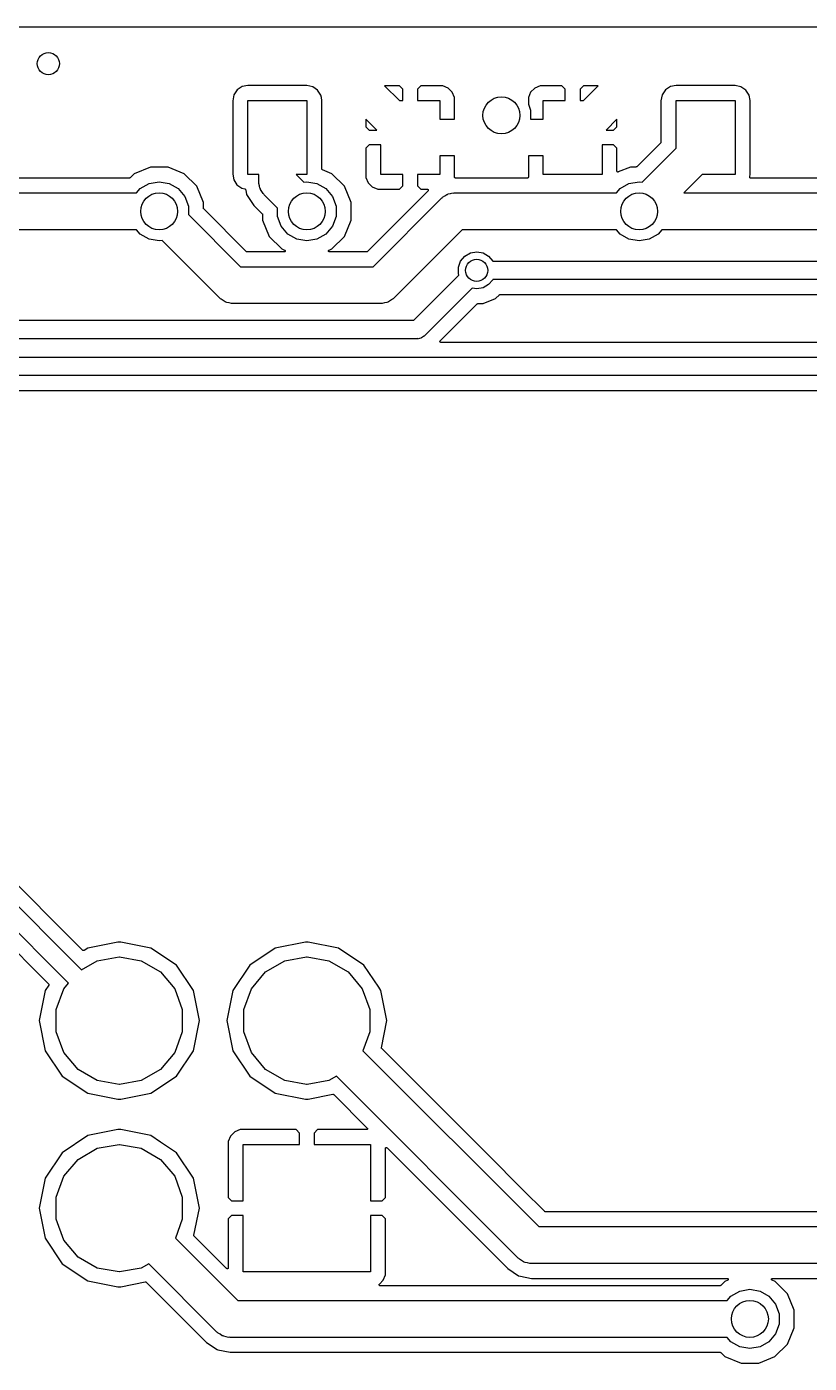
# Model space of a CAD drawing. Extents: x 0.3 to 75.7, y -92.7 to -0.5.
# Drawn here: x 44.71 to 55.3, y -73.6 to -55.5 of the extents above; entities that cross this region are included whole.
import ezdxf

# ---------------------------------------------------------------- set-up
doc = ezdxf.new("R2010")
doc.units = 0
doc.header["$MEASUREMENT"] = 0
doc.layers.add('BLACK', color=7, linetype='CONTINUOUS')

msp = doc.modelspace()

# ---------------------------------------------------------------- linework, layer by layer
at = {"layer": 'Black'}
for p, q in [((0.288, -55.5), (75.712, -55.5)), ((47.5122, -56.4207), (47.4958, -56.5013)), ((47.5578, -56.3538), (47.5122, -56.4207)), ((47.626, -56.31), (47.5578, -56.3538)), ((47.7012, -56.2958), (47.626, -56.31)), ((48.4987, -56.2958), (47.7012, -56.2958)), ((48.5793, -56.3122), (48.4987, -56.2958)), ((48.6462, -56.3578), (48.5793, -56.3122)), ((48.69, -56.426), (48.6462, -56.3578)), ((48.6964, -56.46), (48.69, -56.426)), ((48.7042, -56.5012), (48.6964, -56.46)), ((49.5536, -56.3), (49.7536, -56.5)), ((49.7544, -56.3), (49.5536, -56.3)), ((49.8, -56.3456), (49.7544, -56.3)), ((49.8, -56.5), (49.8, -56.3456)), ((50.0456, -56.3), (50, -56.3456)), ((50, -56.3456), (50, -56.5)), ((50.3398, -56.3), (50.0456, -56.3)), ((50.4133, -56.3304), (50.3398, -56.3)), ((50.4696, -56.3867), (50.4133, -56.3304)), ((50.5, -56.4602), (50.4696, -56.3867)), ((50.5, -56.75), (50.5, -56.4602)), ((51.5304, -56.3867), (51.5, -56.4602)), ((51.5, -56.4602), (51.5, -56.5467)), ((51.5867, -56.3304), (51.5304, -56.3867)), ((51.6602, -56.3), (51.5867, -56.3304)), ((51.9544, -56.3), (51.6602, -56.3)), ((52, -56.3456), (51.9544, -56.3)), ((52, -56.5), (52, -56.3456)), ((52.2456, -56.3), (52.2, -56.3456)), ((52.2, -56.3456), (52.2, -56.5)), ((52.4464, -56.3), (52.2456, -56.3)), ((52.2464, -56.5), (52.4464, -56.3)), ((53.3122, -56.4207), (53.2958, -56.5013)), ((53.3578, -56.3538), (53.3122, -56.4207)), ((53.426, -56.31), (53.3578, -56.3538)), ((53.5012, -56.2958), (53.426, -56.31)), ((54.2987, -56.2958), (53.5012, -56.2958)), ((54.3793, -56.3122), (54.2987, -56.2958)), ((54.4462, -56.3578), (54.3793, -56.3122)), ((54.49, -56.426), (54.4462, -56.3578)), ((54.5042, -56.5012), (54.49, -56.426)), ((47.4958, -56.5013), (47.4958, -57.4988)), ((47.7, -57.5), (47.7, -56.5)), ((47.7, -56.5), (48.5, -56.5)), ((48.5, -56.5), (48.5, -57.5)), ((48.7042, -57.1402), (48.7042, -56.5012)), ((49.7536, -56.5), (49.8, -56.5)), ((50, -56.5), (50.3, -56.5)), ((50.3, -56.5), (50.3, -56.75)), ((51.5, -56.5467), (51.5304, -56.6303)), ((51.5304, -56.6303), (51.5304, -56.75)), ((51.7, -56.75), (51.7, -56.5)), ((51.7, -56.5), (52, -56.5)), ((52.2, -56.5), (52.2464, -56.5)), ((53.2958, -56.5013), (53.2958, -57.0624)), ((53.5, -57.1464), (53.5, -56.5)), ((53.5, -56.5), (54.3, -56.5)), ((54.3, -56.5), (54.3, -57.5)), ((54.5042, -56.6576), (54.5042, -56.5012)), ((49.4464, -56.9), (49.3, -56.7536)), ((49.3, -56.7536), (49.3, -56.8544)), ((50.3, -56.75), (50.5, -56.75)), ((51.5304, -56.75), (51.7, -56.75)), ((52.7, -56.7536), (52.5536, -56.9)), ((52.7, -56.8544), (52.7, -56.7536)), ((54.5042, -57.4987), (54.5042, -56.6576)), ((49.3, -56.8544), (49.3456, -56.9)), ((49.3456, -56.9), (49.4464, -56.9)), ((52.5536, -56.9), (52.6544, -56.9)), ((52.6544, -56.9), (52.7, -56.8544)), ((48.7042, -57.4264), (48.7042, -57.1402)), ((49.3456, -57.1), (49.3, -57.1456)), ((49.3, -57.1456), (49.3, -57.5398)), ((49.5, -57.1), (49.3456, -57.1)), ((49.5, -57.5), (49.5, -57.1)), ((52.6544, -57.1), (52.5, -57.1)), ((52.5, -57.1), (52.5, -57.5)), ((52.7, -57.1456), (52.6544, -57.1)), ((52.7, -57.4553), (52.7, -57.1456)), ((53.292, -57.0716), (52.9674, -57.3962)), ((53.0408, -57.6057), (53.5, -57.1464)), ((53.2923, -57.0711), (53.292, -57.0716)), ((53.2928, -57.0707), (53.2923, -57.0711)), ((53.2936, -57.0693), (53.2928, -57.0707)), ((53.2946, -57.0679), (53.2936, -57.0693)), ((53.2948, -57.0673), (53.2946, -57.0679)), ((53.295, -57.0668), (53.2948, -57.0673)), ((53.2953, -57.0652), (53.295, -57.0668)), ((53.2958, -57.0635), (53.2953, -57.0652)), ((53.2958, -57.0624), (53.2957, -57.063)), ((53.2957, -57.063), (53.2958, -57.0635)), ((50.5, -57.25), (50.3, -57.25)), ((50.3, -57.25), (50.3, -57.5)), ((50.5, -57.537), (50.5, -57.25)), ((51.7, -57.25), (51.5, -57.25)), ((51.5, -57.25), (51.5, -57.537)), ((51.7, -57.5), (51.7, -57.25)), ((46.0961, -57.55), (41.5097, -57.55)), ((46.0967, -57.5499), (46.0961, -57.55)), ((46.0973, -57.55), (46.0967, -57.5499)), ((46.0989, -57.5495), (46.0973, -57.55)), ((46.1006, -57.5492), (46.0989, -57.5495)), ((46.1011, -57.5489), (46.1006, -57.5492)), ((46.1016, -57.5488), (46.1011, -57.5489)), ((46.103, -57.5478), (46.1016, -57.5488)), ((46.1045, -57.547), (46.103, -57.5478)), ((46.1049, -57.5465), (46.1045, -57.547)), ((46.1053, -57.5462), (46.1049, -57.5465)), ((46.1606, -57.491), (46.1053, -57.5462)), ((46.3812, -57.3999), (46.1606, -57.491)), ((46.6199, -57.4001), (46.3812, -57.3999)), ((46.8403, -57.4916), (46.6199, -57.4001)), ((47.009, -57.6606), (46.8403, -57.4916)), ((47.4958, -57.4988), (47.51, -57.574)), ((47.85, -57.5), (47.7, -57.5)), ((47.85, -57.6), (47.85, -57.5)), ((48.5, -57.5), (48.3536, -57.5)), ((48.3536, -57.5), (48.4592, -57.6057)), ((48.7043, -57.4273), (48.7042, -57.4264)), ((48.7043, -57.4281), (48.7043, -57.4273)), ((48.7047, -57.4295), (48.7043, -57.4281)), ((48.705, -57.4309), (48.7047, -57.4295)), ((48.7054, -57.4316), (48.705, -57.4309)), ((48.7056, -57.4324), (48.7054, -57.4316)), ((48.7065, -57.4336), (48.7056, -57.4324)), ((48.7072, -57.4348), (48.7065, -57.4336)), ((48.7079, -57.4353), (48.7072, -57.4348)), ((48.7084, -57.436), (48.7079, -57.4353)), ((48.7096, -57.4368), (48.7084, -57.436)), ((48.7107, -57.4377), (48.7096, -57.4368)), ((48.7115, -57.438), (48.7107, -57.4377)), ((48.7122, -57.4384), (48.7115, -57.438)), ((48.8403, -57.4916), (48.7122, -57.4384)), ((49.009, -57.6606), (48.8403, -57.4916)), ((49.3, -57.5398), (49.3304, -57.6133)), ((49.8, -57.5), (49.5, -57.5)), ((49.8, -57.6544), (49.8, -57.5)), ((50.3, -57.5), (50, -57.5)), ((50, -57.5), (50, -57.6544)), ((50.5002, -57.5381), (50.5, -57.537)), ((50.5002, -57.5393), (50.5002, -57.5381)), ((50.5006, -57.5403), (50.5002, -57.5393)), ((50.5008, -57.5414), (50.5006, -57.5403)), ((50.5014, -57.5424), (50.5008, -57.5414)), ((50.5017, -57.5435), (50.5014, -57.5424)), ((50.5025, -57.5444), (50.5017, -57.5435)), ((50.503, -57.5454), (50.5025, -57.5444)), ((50.5039, -57.5461), (50.503, -57.5454)), ((50.5046, -57.547), (50.5039, -57.5461)), ((50.5056, -57.5475), (50.5046, -57.547)), ((50.5065, -57.5483), (50.5056, -57.5475)), ((50.5076, -57.5486), (50.5065, -57.5483)), ((50.5086, -57.5492), (50.5076, -57.5486)), ((50.5097, -57.5494), (50.5086, -57.5492)), ((50.5107, -57.5498), (50.5097, -57.5494)), ((50.5119, -57.5498), (50.5107, -57.5498)), ((50.513, -57.55), (50.5119, -57.5498)), ((51.487, -57.55), (50.513, -57.55)), ((51.4881, -57.5498), (51.487, -57.55)), ((51.4893, -57.5498), (51.4881, -57.5498)), ((51.4903, -57.5494), (51.4893, -57.5498)), ((51.4914, -57.5492), (51.4903, -57.5494)), ((51.4924, -57.5486), (51.4914, -57.5492)), ((51.4935, -57.5483), (51.4924, -57.5486)), ((51.4944, -57.5475), (51.4935, -57.5483)), ((51.4954, -57.547), (51.4944, -57.5475)), ((51.4961, -57.5461), (51.4954, -57.547)), ((51.497, -57.5454), (51.4961, -57.5461)), ((51.4975, -57.5444), (51.497, -57.5454)), ((51.4983, -57.5435), (51.4975, -57.5444)), ((51.4986, -57.5424), (51.4983, -57.5435)), ((51.4992, -57.5414), (51.4986, -57.5424)), ((51.4994, -57.5403), (51.4992, -57.5414)), ((51.4998, -57.5393), (51.4994, -57.5403)), ((51.5, -57.537), (51.4998, -57.5381)), ((51.4998, -57.5381), (51.4998, -57.5393)), ((52.5, -57.5), (51.7, -57.5)), ((52.7002, -57.4567), (52.7, -57.4553)), ((52.7003, -57.4581), (52.7002, -57.4567)), ((52.7006, -57.4589), (52.7003, -57.4581)), ((52.7008, -57.4598), (52.7006, -57.4589)), ((52.7015, -57.461), (52.7008, -57.4598)), ((52.702, -57.4623), (52.7015, -57.461)), ((52.7026, -57.4629), (52.702, -57.4623)), ((52.703, -57.4637), (52.7026, -57.4629)), ((52.7041, -57.4646), (52.703, -57.4637)), ((52.7051, -57.4656), (52.7041, -57.4646)), ((52.7058, -57.466), (52.7051, -57.4656)), ((52.7065, -57.4666), (52.7058, -57.466)), ((52.7078, -57.4671), (52.7065, -57.4666)), ((52.7091, -57.4677), (52.7078, -57.4671)), ((52.7099, -57.4678), (52.7091, -57.4677)), ((52.7107, -57.4681), (52.7099, -57.4678)), ((52.7122, -57.4681), (52.7107, -57.4681)), ((52.7136, -57.4683), (52.7122, -57.4681)), ((52.7144, -57.4681), (52.7136, -57.4683)), ((52.7153, -57.4681), (52.7144, -57.4681)), ((52.7166, -57.4676), (52.7153, -57.4681)), ((52.718, -57.4673), (52.7166, -57.4676)), ((52.8812, -57.3999), (52.718, -57.4673)), ((52.9582, -57.4), (52.8812, -57.3999)), ((52.9588, -57.3999), (52.9582, -57.4)), ((52.9594, -57.3999), (52.9588, -57.3999)), ((52.961, -57.3995), (52.9594, -57.3999)), ((52.9627, -57.3992), (52.961, -57.3995)), ((52.9632, -57.3989), (52.9627, -57.3992)), ((52.9637, -57.3987), (52.9632, -57.3989)), ((52.9651, -57.3978), (52.9637, -57.3987)), ((52.9666, -57.3969), (52.9651, -57.3978)), ((52.967, -57.3965), (52.9666, -57.3969)), ((52.9674, -57.3962), (52.967, -57.3965)), ((53.8536, -57.5), (53.6036, -57.75)), ((54.3, -57.5), (53.8536, -57.5)), ((54.4968, -57.5389), (54.4969, -57.5369)), ((54.4969, -57.5391), (54.4968, -57.5389)), ((54.4969, -57.5344), (54.5042, -57.4987)), ((54.4969, -57.5346), (54.4969, -57.5344)), ((54.4969, -57.5347), (54.4969, -57.5346)), ((54.4969, -57.5369), (54.4969, -57.5347)), ((54.4969, -57.5393), (54.4969, -57.5391)), ((54.4976, -57.5412), (54.4969, -57.5393)), ((54.4983, -57.5432), (54.4976, -57.5412)), ((54.4984, -57.5433), (54.4983, -57.5432)), ((54.4984, -57.5435), (54.4984, -57.5433)), ((54.4998, -57.5451), (54.4984, -57.5435)), ((54.5011, -57.5467), (54.4998, -57.5451)), ((54.5012, -57.5468), (54.5011, -57.5467)), ((54.5013, -57.547), (54.5012, -57.5468)), ((54.5031, -57.548), (54.5013, -57.547)), ((54.5049, -57.5491), (54.5031, -57.548)), ((54.5051, -57.5491), (54.5049, -57.5491)), ((54.5052, -57.5492), (54.5051, -57.5491)), ((54.5073, -57.5496), (54.5052, -57.5492)), ((54.5093, -57.55), (54.5073, -57.5496)), ((54.5095, -57.55), (54.5093, -57.55)), ((54.5097, -57.55), (54.5095, -57.55)), ((56.387, -57.55), (54.5097, -57.55)), ((46.1936, -57.75), (46.2419, -57.6924)), ((46.2419, -57.6924), (46.3627, -57.6227)), ((46.3627, -57.6227), (46.5, -57.5985)), ((46.5, -57.5985), (46.6373, -57.6227)), ((46.6373, -57.6227), (46.7581, -57.6924)), ((46.7581, -57.6924), (46.8477, -57.7992)), ((47.1001, -57.8812), (47.009, -57.6606)), ((47.51, -57.574), (47.5538, -57.6422)), ((47.5538, -57.6422), (47.6207, -57.6878)), ((47.6207, -57.6878), (47.6612, -57.6961)), ((47.6612, -57.6961), (47.662, -57.6964)), ((47.662, -57.6964), (47.6628, -57.6965)), ((47.6628, -57.6965), (47.6641, -57.6972)), ((47.6641, -57.6972), (47.6654, -57.6977)), ((47.6654, -57.6977), (47.666, -57.6983)), ((47.666, -57.6983), (47.6668, -57.6987)), ((47.6668, -57.6987), (47.6677, -57.6997)), ((47.6677, -57.6997), (47.6688, -57.7007)), ((47.6688, -57.7007), (47.6692, -57.7014)), ((47.6692, -57.7014), (47.6698, -57.7021)), ((47.6698, -57.7021), (47.6703, -57.7034)), ((47.6703, -57.7034), (47.671, -57.7047)), ((47.671, -57.7047), (47.6711, -57.7055)), ((47.6711, -57.7055), (47.6714, -57.7063)), ((47.6714, -57.7063), (47.6731, -57.7146)), ((47.6731, -57.7146), (47.6845, -57.7721)), ((47.8519, -57.6108), (47.85, -57.6)), ((47.851, -57.6218), (47.8519, -57.6108)), ((47.8594, -57.6533), (47.851, -57.6218)), ((47.8651, -57.6855), (47.8594, -57.6533)), ((47.8706, -57.695), (47.8651, -57.6855)), ((47.8734, -57.7057), (47.8706, -57.695)), ((47.8922, -57.7324), (47.8734, -57.7057)), ((47.9085, -57.7607), (47.8922, -57.7324)), ((48.4592, -57.6057), (48.5, -57.5985)), ((48.5, -57.5985), (48.6373, -57.6227)), ((48.6373, -57.6227), (48.7581, -57.6924)), ((48.7581, -57.6924), (48.8477, -57.7992)), ((49.1001, -57.8812), (49.009, -57.6606)), ((50.1414, -57.7222), (49.3174, -58.5462)), ((49.3304, -57.6133), (49.3867, -57.6696)), ((49.3867, -57.6696), (49.4602, -57.7)), ((49.4602, -57.7), (49.7544, -57.7)), ((49.7544, -57.7), (49.8, -57.6544)), ((50, -57.6544), (50.0456, -57.7)), ((50.0456, -57.7), (50.1322, -57.7)), ((50.1322, -57.7), (50.1339, -57.7003)), ((50.1339, -57.7003), (50.1356, -57.7004)), ((50.1356, -57.7004), (50.1361, -57.7007)), ((50.1361, -57.7007), (50.1367, -57.7008)), ((50.1367, -57.7008), (50.1381, -57.7016)), ((50.1381, -57.7016), (50.1397, -57.7024)), ((50.1397, -57.7024), (50.1401, -57.7028)), ((50.1401, -57.7028), (50.1406, -57.703)), ((50.1406, -57.703), (50.1417, -57.7043)), ((50.1424, -57.7208), (50.1414, -57.7222)), ((50.1417, -57.7043), (50.1429, -57.7055)), ((50.1435, -57.7195), (50.1424, -57.7208)), ((50.1429, -57.7055), (50.1431, -57.7061)), ((50.1431, -57.7061), (50.1435, -57.7065)), ((50.1435, -57.7065), (50.1441, -57.7081)), ((50.1437, -57.719), (50.1435, -57.7195)), ((50.144, -57.7185), (50.1437, -57.719)), ((50.1444, -57.7169), (50.144, -57.7185)), ((50.1441, -57.7081), (50.1448, -57.7096)), ((50.145, -57.7153), (50.1444, -57.7169)), ((50.1448, -57.7096), (50.1448, -57.7102)), ((50.1448, -57.7102), (50.145, -57.7107)), ((50.145, -57.7107), (50.145, -57.7125)), ((50.145, -57.7125), (50.1452, -57.7141)), ((50.1452, -57.7141), (50.145, -57.7147)), ((50.145, -57.7147), (50.145, -57.7153)), ((52.6936, -57.75), (52.7419, -57.6924)), ((52.7419, -57.6924), (52.8627, -57.6227)), ((52.8627, -57.6227), (53, -57.5985)), ((53, -57.5985), (53.0408, -57.6057)), ((40.6036, -57.75), (46.1936, -57.75)), ((46.8477, -57.7992), (46.8954, -57.9303)), ((47.1, -57.9582), (47.1001, -57.8812)), ((47.6845, -57.7721), (47.7827, -57.9191)), ((47.7827, -57.9191), (47.8962, -58.0326)), ((47.9169, -57.7678), (47.9085, -57.7607)), ((47.9232, -57.7768), (47.9169, -57.7678)), ((48.1046, -57.9581), (47.9232, -57.7768)), ((48.8477, -57.7992), (48.8954, -57.9303)), ((49.0999, -58.1199), (49.1001, -57.8812)), ((49.3964, -58.75), (50.3232, -57.8232)), ((50.3232, -57.8232), (50.3322, -57.8169)), ((50.3322, -57.8169), (50.3393, -57.8085)), ((50.3393, -57.8085), (50.3676, -57.7922)), ((50.3676, -57.7922), (50.3943, -57.7734)), ((50.3943, -57.7734), (50.405, -57.7706)), ((50.405, -57.7706), (50.4145, -57.7651)), ((50.4145, -57.7651), (50.4467, -57.7594)), ((50.4467, -57.7594), (50.4782, -57.751)), ((50.4782, -57.751), (50.4892, -57.7519)), ((50.4892, -57.7519), (50.5, -57.75)), ((50.5, -57.75), (52.6936, -57.75)), ((53.6036, -57.75), (59.1936, -57.75)), ((46.8954, -57.9303), (46.8954, -58.0419)), ((46.8954, -58.0419), (47.6036, -58.75)), ((47.1001, -57.9588), (47.1, -57.9582)), ((47.1001, -57.9594), (47.1001, -57.9588)), ((47.1005, -57.961), (47.1001, -57.9594)), ((47.1008, -57.9627), (47.1005, -57.961)), ((47.1011, -57.9632), (47.1008, -57.9627)), ((47.1013, -57.9637), (47.1011, -57.9632)), ((47.1022, -57.9651), (47.1013, -57.9637)), ((47.1031, -57.9666), (47.1022, -57.9651)), ((47.1035, -57.967), (47.1031, -57.9666)), ((47.1038, -57.9674), (47.1035, -57.967)), ((47.6826, -58.5462), (47.1038, -57.9674)), ((47.8962, -58.0326), (47.8965, -58.033)), ((47.8965, -58.033), (47.8969, -58.0334)), ((47.8969, -58.0334), (47.8978, -58.0349)), ((47.8978, -58.0349), (47.8987, -58.0362)), ((47.8987, -58.0362), (47.8989, -58.0368)), ((47.8989, -58.0368), (47.8992, -58.0373)), ((47.8992, -58.0373), (47.8995, -58.039)), ((47.8995, -58.039), (47.8999, -58.0406)), ((47.8999, -58.0406), (47.8999, -58.0412)), ((47.8999, -58.0412), (47.9, -58.0418)), ((47.9, -58.0418), (47.8999, -58.1188)), ((48.1046, -58.0697), (48.1046, -57.9581)), ((48.1523, -58.2008), (48.1046, -58.0697)), ((48.8954, -58.0697), (48.8477, -58.2008)), ((48.8954, -57.9303), (48.8954, -58.0697)), ((46.1936, -58.25), (40.3064, -58.25)), ((46.2419, -58.3076), (46.1936, -58.25)), ((47.8999, -58.1188), (47.991, -58.3394)), ((48.2419, -58.3076), (48.1523, -58.2008)), ((48.8477, -58.2008), (48.7581, -58.3076)), ((49.0084, -58.3403), (49.0999, -58.1199)), ((50.6036, -58.25), (49.6768, -59.1768)), ((52.6936, -58.25), (50.6036, -58.25)), ((52.7419, -58.3076), (52.6936, -58.25)), ((53.3064, -58.25), (53.2581, -58.3076)), ((59.1936, -58.25), (53.3064, -58.25)), ((46.3627, -58.3773), (46.2419, -58.3076)), ((46.5, -58.4015), (46.3627, -58.3773)), ((46.5408, -58.3943), (46.5, -58.4015)), ((47.3232, -59.1768), (46.5408, -58.3943)), ((47.991, -58.3394), (48.1597, -58.5084)), ((48.3627, -58.3773), (48.2419, -58.3076)), ((48.5, -58.4015), (48.3627, -58.3773)), ((48.6373, -58.3773), (48.5, -58.4015)), ((48.7581, -58.3076), (48.6373, -58.3773)), ((48.8394, -58.509), (49.0084, -58.3403)), ((52.8627, -58.3773), (52.7419, -58.3076)), ((53, -58.4015), (52.8627, -58.3773)), ((53.1373, -58.3773), (53, -58.4015)), ((53.2581, -58.3076), (53.1373, -58.3773)), ((47.6831, -58.5465), (47.6826, -58.5462)), ((47.6834, -58.547), (47.6831, -58.5465)), ((47.6849, -58.5478), (47.6834, -58.547)), ((47.6863, -58.5488), (47.6849, -58.5478)), ((47.6868, -58.5489), (47.6863, -58.5488)), ((47.6873, -58.5492), (47.6868, -58.5489)), ((47.689, -58.5495), (47.6873, -58.5492)), ((47.6906, -58.5499), (47.689, -58.5495)), ((47.6912, -58.5499), (47.6906, -58.5499)), ((47.6918, -58.55), (47.6912, -58.5499)), ((48.1948, -58.55), (47.6918, -58.55)), ((48.1597, -58.5084), (48.1997, -58.525)), ((48.1967, -58.5497), (48.1948, -58.55)), ((48.1987, -58.5494), (48.1967, -58.5497)), ((48.1989, -58.5493), (48.1987, -58.5494)), ((48.1992, -58.5492), (48.1989, -58.5493)), ((48.2009, -58.5482), (48.1992, -58.5492)), ((48.1997, -58.525), (48.2014, -58.5261)), ((48.2027, -58.5473), (48.2009, -58.5482)), ((48.2014, -58.5261), (48.2031, -58.527)), ((48.2029, -58.5471), (48.2027, -58.5473)), ((48.2031, -58.547), (48.2029, -58.5471)), ((48.2031, -58.527), (48.2033, -58.5273)), ((48.2044, -58.5454), (48.2031, -58.547)), ((48.2033, -58.5273), (48.2036, -58.5274)), ((48.2036, -58.5274), (48.2048, -58.529)), ((48.2057, -58.544), (48.2044, -58.5454)), ((48.2048, -58.529), (48.206, -58.5305)), ((48.2058, -58.5437), (48.2057, -58.544)), ((48.206, -58.5435), (48.2058, -58.5437)), ((48.206, -58.5305), (48.2061, -58.5308)), ((48.2067, -58.5417), (48.206, -58.5435)), ((48.2061, -58.5308), (48.2063, -58.531)), ((48.2063, -58.531), (48.2069, -58.5329)), ((48.2075, -58.5398), (48.2067, -58.5417)), ((48.2069, -58.5329), (48.2076, -58.5347)), ((48.2076, -58.5393), (48.2075, -58.5395)), ((48.2075, -58.5395), (48.2075, -58.5398)), ((48.2076, -58.5347), (48.2076, -58.535)), ((48.2076, -58.535), (48.2077, -58.5353)), ((48.2077, -58.5353), (48.2076, -58.5373)), ((48.2076, -58.5373), (48.2076, -58.5393)), ((48.7927, -58.5353), (48.7928, -58.535)), ((48.7928, -58.5373), (48.7927, -58.5353)), ((48.7928, -58.5347), (48.7935, -58.5329)), ((48.7928, -58.535), (48.7928, -58.5347)), ((48.7928, -58.5393), (48.7928, -58.5373)), ((48.7929, -58.5395), (48.7928, -58.5393)), ((48.7929, -58.5398), (48.7929, -58.5395)), ((48.7937, -58.5417), (48.7929, -58.5398)), ((48.7935, -58.5329), (48.7941, -58.531)), ((48.7943, -58.5435), (48.7937, -58.5417)), ((48.7941, -58.531), (48.7942, -58.5308)), ((48.7942, -58.5308), (48.7943, -58.5305)), ((48.7943, -58.5305), (48.7956, -58.529)), ((48.7945, -58.5437), (48.7943, -58.5435)), ((48.7946, -58.544), (48.7945, -58.5437)), ((48.796, -58.5454), (48.7946, -58.544)), ((48.7956, -58.529), (48.7968, -58.5274)), ((48.7972, -58.547), (48.796, -58.5454)), ((48.7968, -58.5274), (48.7971, -58.5273)), ((48.7971, -58.5273), (48.7972, -58.527)), ((48.7972, -58.527), (48.799, -58.526)), ((48.7975, -58.5471), (48.7972, -58.547)), ((48.7977, -58.5473), (48.7975, -58.5471)), ((48.7994, -58.5482), (48.7977, -58.5473)), ((48.799, -58.526), (48.8006, -58.525)), ((48.8011, -58.5492), (48.7994, -58.5482)), ((48.8006, -58.525), (48.8394, -58.509)), ((48.8014, -58.5493), (48.8011, -58.5492)), ((48.8017, -58.5494), (48.8014, -58.5493)), ((48.8036, -58.5497), (48.8017, -58.5494)), ((48.8056, -58.55), (48.8036, -58.5497)), ((49.3082, -58.55), (48.8056, -58.55)), ((49.3088, -58.5499), (49.3082, -58.55)), ((49.3094, -58.55), (49.3088, -58.5499)), ((49.311, -58.5495), (49.3094, -58.55)), ((49.3127, -58.5492), (49.311, -58.5495)), ((49.3132, -58.5489), (49.3127, -58.5492)), ((49.3137, -58.5488), (49.3132, -58.5489)), ((49.3151, -58.5478), (49.3137, -58.5488)), ((49.3166, -58.547), (49.3151, -58.5478)), ((49.3169, -58.5465), (49.3166, -58.547)), ((49.3174, -58.5462), (49.3169, -58.5465)), ((50.5827, -58.6745), (50.6387, -58.6078)), ((50.6387, -58.6078), (50.7142, -58.5642)), ((50.7142, -58.5642), (50.8, -58.549)), ((50.8, -58.549), (50.8858, -58.5642)), ((50.8858, -58.5642), (50.9613, -58.6078)), ((50.9613, -58.6078), (51.0173, -58.6745)), ((47.6036, -58.75), (49.3964, -58.75)), ((50.5529, -58.7564), (50.5827, -58.6745)), ((50.5529, -58.8436), (50.5529, -58.7564)), ((51.0173, -58.6745), (51.0175, -58.675)), ((51.0175, -58.675), (56.4, -58.675)), ((49.9482, -59.475), (50.56, -58.8632)), ((50.56, -58.8632), (50.5529, -58.8436)), ((50.9613, -58.9922), (50.8858, -59.0358)), ((51.0173, -58.9255), (50.9613, -58.9922)), ((51.0175, -58.925), (51.0173, -58.9255)), ((56.4, -58.925), (51.0175, -58.925)), ((47.3322, -59.1831), (47.3232, -59.1768)), ((47.3393, -59.1915), (47.3322, -59.1831)), ((49.6678, -59.1831), (49.6607, -59.1915)), ((49.6768, -59.1768), (49.6678, -59.1831)), ((50.7369, -59.0398), (50.0884, -59.6884)), ((50.8, -59.051), (50.7369, -59.0398)), ((50.8858, -59.0358), (50.8, -59.051)), ((50.8891, -59.2501), (51.0546, -59.1817)), ((51.0546, -59.1817), (51.1076, -59.1288)), ((51.1076, -59.1288), (51.108, -59.1285)), ((51.108, -59.1285), (51.1084, -59.128)), ((51.1084, -59.128), (51.1099, -59.1272)), ((51.1099, -59.1272), (51.1113, -59.1262)), ((51.1113, -59.1262), (51.1118, -59.1261)), ((51.1118, -59.1261), (51.1123, -59.1258)), ((51.1123, -59.1258), (51.114, -59.1255)), ((51.114, -59.1255), (51.1156, -59.125)), ((51.1156, -59.125), (51.1162, -59.1251)), ((51.1162, -59.1251), (51.1168, -59.125)), ((51.1168, -59.125), (56.3828, -59.125)), ((47.3676, -59.2078), (47.3393, -59.1915)), ((47.3943, -59.2266), (47.3676, -59.2078)), ((47.405, -59.2294), (47.3943, -59.2266)), ((47.4145, -59.2349), (47.405, -59.2294)), ((47.4467, -59.2406), (47.4145, -59.2349)), ((47.4782, -59.249), (47.4467, -59.2406)), ((47.4892, -59.2481), (47.4782, -59.249)), ((47.5, -59.25), (47.4892, -59.2481)), ((49.5, -59.25), (47.5, -59.25)), ((49.5108, -59.2481), (49.5, -59.25)), ((49.5218, -59.249), (49.5108, -59.2481)), ((49.5533, -59.2406), (49.5218, -59.249)), ((49.5855, -59.2349), (49.5533, -59.2406)), ((49.595, -59.2294), (49.5855, -59.2349)), ((49.6057, -59.2266), (49.595, -59.2294)), ((49.6324, -59.2078), (49.6057, -59.2266)), ((49.6607, -59.1915), (49.6324, -59.2078)), ((50.3068, -59.7528), (50.8058, -59.2538)), ((50.8058, -59.2538), (50.8063, -59.2535)), ((50.8063, -59.2535), (50.8066, -59.253)), ((50.8066, -59.253), (50.8081, -59.2522)), ((50.8081, -59.2522), (50.8095, -59.2512)), ((50.8095, -59.2512), (50.8101, -59.2511)), ((50.8101, -59.2511), (50.8106, -59.2508)), ((50.8106, -59.2508), (50.8122, -59.2505)), ((50.8122, -59.2505), (50.8139, -59.2501)), ((50.8139, -59.2501), (50.8144, -59.2501)), ((50.8144, -59.2501), (50.815, -59.25)), ((50.815, -59.25), (50.8891, -59.2501)), ((37.7, -59.475), (49.9482, -59.475)), ((50, -59.725), (37.7518, -59.725)), ((50.0054, -59.724), (50, -59.725)), ((50.0109, -59.7245), (50.0054, -59.724)), ((50.0267, -59.7203), (50.0109, -59.7245)), ((50.0428, -59.7175), (50.0267, -59.7203)), ((50.0475, -59.7147), (50.0428, -59.7175)), ((50.0528, -59.7133), (50.0475, -59.7147)), ((50.0662, -59.7039), (50.0528, -59.7133)), ((50.0803, -59.6958), (50.0662, -59.7039)), ((50.0839, -59.6915), (50.0803, -59.6958)), ((50.0884, -59.6884), (50.0839, -59.6915)), ((50.3031, -59.7609), (50.3032, -59.7603)), ((50.3032, -59.7626), (50.3031, -59.7609)), ((50.3032, -59.7597), (50.3038, -59.7581)), ((50.3032, -59.7603), (50.3032, -59.7597)), ((50.3032, -59.7643), (50.3032, -59.7626)), ((50.3034, -59.7648), (50.3032, -59.7643)), ((50.3034, -59.7654), (50.3034, -59.7648)), ((50.3042, -59.7669), (50.3034, -59.7654)), ((50.3038, -59.7581), (50.3042, -59.7565)), ((50.3042, -59.7565), (50.3045, -59.756)), ((50.3047, -59.7685), (50.3042, -59.7669)), ((50.3045, -59.756), (50.3047, -59.7555)), ((50.3047, -59.7555), (50.3058, -59.7542)), ((50.3051, -59.7689), (50.3047, -59.7685)), ((50.3054, -59.7695), (50.3051, -59.7689)), ((50.3066, -59.7707), (50.3054, -59.7695)), ((50.3058, -59.7542), (50.3068, -59.7528)), ((50.3076, -59.772), (50.3066, -59.7707)), ((50.3081, -59.7722), (50.3076, -59.772)), ((50.3085, -59.7726), (50.3081, -59.7722)), ((50.3101, -59.7734), (50.3085, -59.7726)), ((50.3116, -59.7742), (50.3101, -59.7734)), ((50.3121, -59.7743), (50.3116, -59.7742)), ((50.3126, -59.7746), (50.3121, -59.7743)), ((50.3143, -59.7747), (50.3126, -59.7746)), ((50.316, -59.775), (50.3143, -59.7747)), ((57.3987, -59.775), (50.316, -59.775)), ((37.9, -59.975), (57.4, -59.975)), ((57.3482, -60.225), (37.9518, -60.225)), ((38.04, -60.425), (57.26, -60.425)), ((45.4676, -68.008), (43.4688, -66.0092)), ((43.2884, -66.1116), (45.4483, -68.2715)), ((45.2739, -68.4506), (43.1482, -66.325)), ((43.0692, -66.5288), (45.0038, -68.4634)), ((45.4694, -68.0092), (45.4676, -68.008)), ((45.4711, -68.0105), (45.4694, -68.0092)), ((45.4712, -68.0105), (45.4711, -68.0105)), ((45.4713, -68.0106), (45.4712, -68.0105)), ((45.4734, -68.0112), (45.4713, -68.0106)), ((45.4754, -68.0117), (45.4734, -68.0112)), ((45.4756, -68.0117), (45.4754, -68.0117)), ((45.4757, -68.0118), (45.4756, -68.0117)), ((45.4778, -68.0116), (45.4757, -68.0118)), ((45.4799, -68.0114), (45.4778, -68.0116)), ((45.48, -68.0114), (45.4799, -68.0114)), ((45.4802, -68.0114), (45.48, -68.0114)), ((45.4821, -68.0105), (45.4802, -68.0114)), ((45.484, -68.0096), (45.4821, -68.0105)), ((45.532, -67.9776), (45.484, -68.0096)), ((45.9402, -67.8964), (45.532, -67.9776)), ((45.9798, -67.8964), (45.9402, -67.8964)), ((46.388, -67.9776), (45.9798, -67.8964)), ((46.733, -68.2081), (46.388, -67.9776)), ((48.072, -67.9776), (47.727, -68.2081)), ((48.4802, -67.8964), (48.072, -67.9776)), ((48.5198, -67.8964), (48.4802, -67.8964)), ((48.928, -67.9776), (48.5198, -67.8964)), ((49.273, -68.2081), (48.928, -67.9776)), ((45.4483, -68.2715), (45.6613, -68.1485)), ((45.6613, -68.1485), (45.9567, -68.0964)), ((45.9567, -68.0964), (45.9633, -68.0964)), ((45.9633, -68.0964), (46.2587, -68.1485)), ((46.2587, -68.1485), (46.5184, -68.2984)), ((46.9635, -68.5531), (46.733, -68.2081)), ((47.727, -68.2081), (47.4965, -68.5531)), ((47.9416, -68.2984), (48.2013, -68.1485)), ((48.2013, -68.1485), (48.4967, -68.0964)), ((48.4967, -68.0964), (48.5033, -68.0964)), ((48.5033, -68.0964), (48.7987, -68.1485)), ((48.7987, -68.1485), (49.0584, -68.2984)), ((49.4729, -68.5072), (49.273, -68.2081)), ((46.5184, -68.2984), (46.7112, -68.5282)), ((47.7488, -68.5282), (47.9416, -68.2984)), ((49.0584, -68.2984), (49.2512, -68.5282)), ((44.9565, -68.5531), (44.8756, -68.96)), ((45.0054, -68.4798), (44.9565, -68.5531)), ((45.0038, -68.4634), (45.005, -68.4652)), ((45.005, -68.4652), (45.0063, -68.4669)), ((45.0063, -68.4779), (45.0054, -68.4798)), ((45.0063, -68.4669), (45.0063, -68.467)), ((45.0063, -68.467), (45.0064, -68.4671)), ((45.0072, -68.476), (45.0063, -68.4779)), ((45.0064, -68.4671), (45.007, -68.4692)), ((45.007, -68.4692), (45.0075, -68.4712)), ((45.0073, -68.4757), (45.0072, -68.4758)), ((45.0072, -68.4758), (45.0072, -68.476)), ((45.0074, -68.4736), (45.0073, -68.4757)), ((45.0076, -68.4715), (45.0074, -68.4736)), ((45.0075, -68.4712), (45.0075, -68.4714)), ((45.0075, -68.4714), (45.0076, -68.4715)), ((45.1062, -68.81), (45.2088, -68.5282)), ((45.2088, -68.5282), (45.2739, -68.4506)), ((46.7112, -68.5282), (46.8138, -68.81)), ((47.0444, -68.96), (46.9635, -68.5531)), ((47.4965, -68.5531), (47.4156, -68.96)), ((47.6462, -68.81), (47.7488, -68.5282)), ((49.2512, -68.5282), (49.3538, -68.81)), ((49.5035, -68.5531), (49.4729, -68.5072)), ((49.5844, -68.96), (49.5035, -68.5531)), ((44.8756, -68.96), (44.9565, -69.3669)), ((45.1062, -69.11), (45.1062, -68.81)), ((46.8138, -68.81), (46.8138, -69.11)), ((46.9635, -69.3669), (47.0444, -68.96)), ((47.4156, -68.96), (47.4965, -69.3669)), ((47.6462, -69.11), (47.6462, -68.81)), ((49.3538, -68.81), (49.3538, -69.11)), ((49.5115, -69.3269), (49.5844, -68.96)), ((45.2088, -69.3918), (45.1062, -69.11)), ((46.8138, -69.11), (46.7112, -69.3918)), ((47.7488, -69.3918), (47.6462, -69.11)), ((49.3538, -69.11), (49.2603, -69.3668)), ((44.9565, -69.3669), (45.187, -69.7119)), ((45.4016, -69.6216), (45.2088, -69.3918)), ((46.7112, -69.3918), (46.5184, -69.6216)), ((46.733, -69.7119), (46.9635, -69.3669)), ((47.4965, -69.3669), (47.727, -69.7119)), ((47.9416, -69.6216), (47.7488, -69.3918)), ((49.2603, -69.3668), (51.6436, -71.75)), ((49.5113, -69.3306), (49.5114, -69.3287)), ((49.5114, -69.331), (49.5113, -69.3306)), ((49.5114, -69.3287), (49.5115, -69.3269)), ((49.5114, -69.3314), (49.5114, -69.331)), ((49.5119, -69.3331), (49.5114, -69.3314)), ((49.5124, -69.3349), (49.5119, -69.3331)), ((49.5127, -69.3353), (49.5124, -69.3349)), ((49.5128, -69.3357), (49.5127, -69.3353)), ((49.514, -69.3371), (49.5128, -69.3357)), ((49.515, -69.3386), (49.514, -69.3371)), ((50.9496, -70.7732), (49.515, -69.3386)), ((45.6613, -69.7715), (45.4016, -69.6216)), ((46.5184, -69.6216), (46.2587, -69.7715)), ((48.2013, -69.7715), (47.9416, -69.6216)), ((45.187, -69.7119), (45.532, -69.9424)), ((45.9567, -69.8236), (45.6613, -69.7715)), ((45.9633, -69.8236), (45.9567, -69.8236)), ((46.2587, -69.7715), (45.9633, -69.8236)), ((46.388, -69.9424), (46.733, -69.7119)), ((47.727, -69.7119), (48.072, -69.9424)), ((48.4967, -69.8236), (48.2013, -69.7715)), ((48.5033, -69.8236), (48.4967, -69.8236)), ((48.7987, -69.7715), (48.5033, -69.8236)), ((48.8997, -69.7132), (48.7987, -69.7715)), ((51.3632, -72.1768), (48.8997, -69.7132)), ((45.532, -69.9424), (45.9402, -70.0236)), ((45.9402, -70.0236), (45.9798, -70.0236)), ((45.9798, -70.0236), (46.388, -69.9424)), ((48.072, -69.9424), (48.4802, -70.0236)), ((48.4802, -70.0236), (48.5198, -70.0236)), ((48.5198, -70.0236), (48.8528, -69.9574)), ((48.8528, -69.9574), (48.8546, -69.9573)), ((48.8546, -69.9573), (48.8565, -69.9572)), ((48.8565, -69.9572), (48.8569, -69.9573)), ((48.8569, -69.9573), (48.8573, -69.9573)), ((48.8573, -69.9573), (48.8591, -69.9579)), ((48.8591, -69.9579), (48.8608, -69.9583)), ((48.8608, -69.9583), (48.8612, -69.9586)), ((48.8612, -69.9586), (48.8616, -69.9587)), ((48.8616, -69.9587), (48.863, -69.9599)), ((48.863, -69.9599), (48.8645, -69.9609)), ((48.8645, -69.9609), (49.3178, -70.4142)), ((45.532, -70.5176), (45.187, -70.7481)), ((45.9402, -70.4364), (45.532, -70.5176)), ((45.9798, -70.4364), (45.9402, -70.4364)), ((46.388, -70.5176), (45.9798, -70.4364)), ((46.5186, -70.6048), (46.388, -70.5176)), ((47.4668, -70.5231), (47.4364, -70.5966)), ((47.5231, -70.4668), (47.4668, -70.5231)), ((47.5966, -70.4364), (47.5231, -70.4668)), ((48.3544, -70.4364), (47.5966, -70.4364)), ((48.4, -70.482), (48.3544, -70.4364)), ((48.4, -70.6364), (48.4, -70.482)), ((48.6456, -70.4364), (48.6, -70.482)), ((48.6, -70.482), (48.6, -70.6364)), ((49.3086, -70.4364), (48.6456, -70.4364)), ((49.3103, -70.4361), (49.3086, -70.4364)), ((49.312, -70.436), (49.3103, -70.4361)), ((49.3125, -70.4357), (49.312, -70.436)), ((49.3131, -70.4356), (49.3125, -70.4357)), ((49.3145, -70.4348), (49.3131, -70.4356)), ((49.3161, -70.434), (49.3145, -70.4348)), ((49.3165, -70.4336), (49.3161, -70.434)), ((49.317, -70.4334), (49.3165, -70.4336)), ((49.3181, -70.4321), (49.317, -70.4334)), ((49.3178, -70.4142), (49.3188, -70.4156)), ((49.3193, -70.4309), (49.3181, -70.4321)), ((49.3188, -70.4156), (49.3199, -70.4169)), ((49.3195, -70.4303), (49.3193, -70.4309)), ((49.3199, -70.4299), (49.3195, -70.4303)), ((49.3199, -70.4169), (49.3201, -70.4174)), ((49.3205, -70.4283), (49.3199, -70.4299)), ((49.3201, -70.4174), (49.3204, -70.4179)), ((49.3204, -70.4179), (49.3208, -70.4195)), ((49.3212, -70.4268), (49.3205, -70.4283)), ((49.3208, -70.4195), (49.3214, -70.4211)), ((49.3214, -70.4257), (49.3212, -70.4262)), ((49.3212, -70.4262), (49.3212, -70.4268)), ((49.3214, -70.4211), (49.3214, -70.4217)), ((49.3214, -70.4217), (49.3216, -70.4223)), ((49.3216, -70.4223), (49.3214, -70.424)), ((49.3214, -70.424), (49.3214, -70.4257)), ((45.187, -70.7481), (44.9565, -71.0931)), ((45.4016, -70.8384), (45.6613, -70.6885)), ((45.6613, -70.6885), (45.9567, -70.6364)), ((45.9567, -70.6364), (45.9633, -70.6364)), ((45.9633, -70.6364), (46.2587, -70.6885)), ((46.2587, -70.6885), (46.5184, -70.8384)), ((46.733, -70.7481), (46.5186, -70.6048)), ((46.9635, -71.0931), (46.733, -70.7481)), ((47.4364, -70.5966), (47.4364, -71.3544)), ((47.6364, -71.4), (47.6364, -70.6364)), ((47.6364, -70.6364), (48.4, -70.6364)), ((48.6, -70.6364), (49.3636, -70.6364)), ((49.3636, -70.6364), (49.3636, -71.4)), ((49.5636, -70.6914), (49.5639, -70.6897)), ((49.5636, -71.3544), (49.5636, -70.6914)), ((49.5639, -70.6897), (49.564, -70.688)), ((49.564, -70.688), (49.5643, -70.6875)), ((49.5643, -70.6875), (49.5644, -70.6869)), ((49.5644, -70.6869), (49.5652, -70.6855)), ((49.5652, -70.6855), (49.566, -70.6839)), ((49.566, -70.6839), (49.5664, -70.6835)), ((49.5664, -70.6835), (49.5666, -70.683)), ((49.5666, -70.683), (49.5679, -70.6819)), ((49.5679, -70.6819), (49.5691, -70.6807)), ((49.5691, -70.6807), (49.5697, -70.6805)), ((49.5697, -70.6805), (49.5701, -70.6801)), ((49.5701, -70.6801), (49.5717, -70.6795)), ((49.5717, -70.6795), (49.5732, -70.6788)), ((49.5732, -70.6788), (49.5738, -70.6788)), ((49.5738, -70.6788), (49.5743, -70.6786)), ((49.5743, -70.6786), (49.576, -70.6786)), ((49.576, -70.6786), (49.5777, -70.6784)), ((49.5777, -70.6784), (49.5783, -70.6786)), ((49.5783, -70.6786), (49.5789, -70.6786)), ((49.5789, -70.6786), (49.5805, -70.6792)), ((49.5805, -70.6792), (49.5821, -70.6796)), ((49.5821, -70.6796), (49.5826, -70.6799)), ((49.5826, -70.6799), (49.5831, -70.6801)), ((49.5831, -70.6801), (49.5844, -70.6812)), ((49.5844, -70.6812), (49.5858, -70.6822)), ((49.5858, -70.6822), (51.2209, -72.3173)), ((45.2088, -71.0682), (45.4016, -70.8384)), ((46.5184, -70.8384), (46.7112, -71.0682)), ((51.4215, -71.2452), (50.9496, -70.7732)), ((44.9565, -71.0931), (44.8756, -71.5)), ((45.1062, -71.35), (45.2088, -71.0682)), ((46.7112, -71.0682), (46.8138, -71.35)), ((47.0444, -71.5), (46.9635, -71.0931)), ((51.4216, -71.2452), (51.4215, -71.2452)), ((51.7226, -71.5462), (51.4216, -71.2452)), ((45.1062, -71.65), (45.1062, -71.35)), ((46.8138, -71.35), (46.8138, -71.65)), ((47.4364, -71.3544), (47.482, -71.4)), ((47.482, -71.4), (47.6364, -71.4)), ((49.3636, -71.4), (49.518, -71.4)), ((49.518, -71.4), (49.5636, -71.3544)), ((44.8756, -71.5), (44.9565, -71.9069)), ((45.2088, -71.9318), (45.1062, -71.65)), ((46.8138, -71.65), (46.7203, -71.9068)), ((46.9715, -71.8669), (47.0444, -71.5)), ((47.482, -71.6), (47.4364, -71.6456)), ((47.4364, -71.6456), (47.4364, -72.3086)), ((47.6364, -71.6), (47.482, -71.6)), ((47.6364, -72.3636), (47.6364, -71.6)), ((49.518, -71.6), (49.3636, -71.6)), ((49.3636, -71.6), (49.3636, -72.3636)), ((49.5636, -71.6456), (49.518, -71.6)), ((49.5636, -72.4034), (49.5636, -71.6456)), ((51.7231, -71.5465), (51.7226, -71.5462)), ((51.7234, -71.547), (51.7231, -71.5465)), ((51.7249, -71.5478), (51.7234, -71.547)), ((51.7263, -71.5488), (51.7249, -71.5478)), ((51.7268, -71.5489), (51.7263, -71.5488)), ((51.7273, -71.5492), (51.7268, -71.5489)), ((51.729, -71.5495), (51.7273, -71.5492)), ((51.7306, -71.5499), (51.729, -71.5495)), ((51.7312, -71.5499), (51.7306, -71.5499)), ((51.7318, -71.55), (51.7312, -71.5499)), ((61.9987, -71.55), (51.7318, -71.55)), ((51.6436, -71.75), (62, -71.75)), ((44.9565, -71.9069), (45.187, -72.2519)), ((45.4016, -72.1616), (45.2088, -71.9318)), ((46.7203, -71.9068), (47.5636, -72.75)), ((46.9713, -71.8706), (46.9714, -71.8687)), ((46.9714, -71.871), (46.9713, -71.8706)), ((46.9714, -71.8687), (46.9715, -71.8669)), ((46.9714, -71.8714), (46.9714, -71.871)), ((46.9719, -71.8731), (46.9714, -71.8714)), ((46.9724, -71.8749), (46.9719, -71.8731)), ((46.9727, -71.8753), (46.9724, -71.8749)), ((46.9728, -71.8757), (46.9727, -71.8753)), ((46.974, -71.8771), (46.9728, -71.8757)), ((46.975, -71.8786), (46.974, -71.8771)), ((47.4142, -72.3178), (46.975, -71.8786)), ((45.6613, -72.3115), (45.4016, -72.1616)), ((51.3722, -72.1831), (51.3632, -72.1768)), ((51.3793, -72.1915), (51.3722, -72.1831)), ((51.4076, -72.2078), (51.3793, -72.1915)), ((51.4343, -72.2266), (51.4076, -72.2078)), ((45.187, -72.2519), (45.532, -72.4824)), ((45.9567, -72.3636), (45.6613, -72.3115)), ((45.9633, -72.3636), (45.9567, -72.3636)), ((46.2587, -72.3115), (45.9633, -72.3636)), ((46.3597, -72.2532), (46.2587, -72.3115)), ((47.2832, -73.1768), (46.3597, -72.2532)), ((47.4156, -72.3188), (47.4142, -72.3178)), ((47.4169, -72.3199), (47.4156, -72.3188)), ((47.4174, -72.3201), (47.4169, -72.3199)), ((47.4179, -72.3204), (47.4174, -72.3201)), ((47.4195, -72.3208), (47.4179, -72.3204)), ((47.4211, -72.3214), (47.4195, -72.3208)), ((47.4217, -72.3214), (47.4211, -72.3214)), ((47.4223, -72.3216), (47.4217, -72.3214)), ((47.424, -72.3214), (47.4223, -72.3216)), ((47.4257, -72.3214), (47.424, -72.3214)), ((47.4262, -72.3212), (47.4257, -72.3214)), ((47.4268, -72.3212), (47.4262, -72.3212)), ((47.4283, -72.3205), (47.4268, -72.3212)), ((47.4299, -72.3199), (47.4283, -72.3205)), ((47.4303, -72.3195), (47.4299, -72.3199)), ((47.4309, -72.3193), (47.4303, -72.3195)), ((47.4321, -72.3181), (47.4309, -72.3193)), ((47.4334, -72.317), (47.4321, -72.3181)), ((47.4336, -72.3165), (47.4334, -72.317)), ((47.434, -72.3161), (47.4336, -72.3165)), ((47.4348, -72.3145), (47.434, -72.3161)), ((47.4356, -72.3131), (47.4348, -72.3145)), ((47.4357, -72.3125), (47.4356, -72.3131)), ((47.436, -72.312), (47.4357, -72.3125)), ((47.4361, -72.3103), (47.436, -72.312)), ((47.4364, -72.3086), (47.4361, -72.3103)), ((49.3636, -72.3636), (47.6364, -72.3636)), ((51.2209, -72.3173), (51.3679, -72.4155)), ((51.445, -72.2294), (51.4343, -72.2266)), ((51.4545, -72.2349), (51.445, -72.2294)), ((51.4867, -72.2406), (51.4545, -72.2349)), ((51.5182, -72.249), (51.4867, -72.2406)), ((51.5292, -72.2481), (51.5182, -72.249)), ((51.54, -72.25), (51.5292, -72.2481)), ((61.8964, -72.25), (51.54, -72.25)), ((45.532, -72.4824), (45.9402, -72.5636)), ((45.9402, -72.5636), (45.9798, -72.5636)), ((45.9798, -72.5636), (46.3128, -72.4974)), ((46.3128, -72.4974), (46.3146, -72.4973)), ((46.3146, -72.4973), (46.3165, -72.4972)), ((46.3165, -72.4972), (46.3169, -72.4973)), ((46.3169, -72.4973), (46.3173, -72.4973)), ((46.3173, -72.4973), (46.3191, -72.4979)), ((46.3191, -72.4979), (46.3208, -72.4983)), ((46.3208, -72.4983), (46.3212, -72.4986)), ((46.3212, -72.4986), (46.3216, -72.4987)), ((46.3216, -72.4987), (46.323, -72.4999)), ((46.323, -72.4999), (46.3245, -72.5009)), ((46.3245, -72.5009), (47.1409, -73.3173)), ((49.4785, -72.5359), (49.4786, -72.5353)), ((49.4786, -72.5376), (49.4785, -72.5359)), ((49.4786, -72.5347), (49.4792, -72.5331)), ((49.4786, -72.5353), (49.4786, -72.5347)), ((49.4786, -72.5393), (49.4786, -72.5376)), ((49.4788, -72.5398), (49.4786, -72.5393)), ((49.4789, -72.5404), (49.4788, -72.5398)), ((49.4796, -72.5419), (49.4789, -72.5404)), ((49.4792, -72.5331), (49.4796, -72.5315)), ((49.4796, -72.5315), (49.48, -72.531)), ((49.4802, -72.5435), (49.4796, -72.5419)), ((49.48, -72.531), (49.4802, -72.5305)), ((49.4802, -72.5305), (49.4813, -72.5292)), ((49.4805, -72.5439), (49.4802, -72.5435)), ((49.4808, -72.5445), (49.4805, -72.5439)), ((49.482, -72.5457), (49.4808, -72.5445)), ((49.4813, -72.5292), (49.4822, -72.5278)), ((49.4831, -72.547), (49.482, -72.5457)), ((49.4822, -72.5278), (49.5332, -72.4769)), ((49.4836, -72.5472), (49.4831, -72.547)), ((49.484, -72.5476), (49.4836, -72.5472)), ((49.4855, -72.5484), (49.484, -72.5476)), ((49.487, -72.5492), (49.4855, -72.5484)), ((49.4875, -72.5493), (49.487, -72.5492)), ((49.4881, -72.5496), (49.4875, -72.5493)), ((49.4898, -72.5497), (49.4881, -72.5496)), ((49.4914, -72.55), (49.4898, -72.5497)), ((54.0961, -72.55), (49.4914, -72.55)), ((49.5332, -72.4769), (49.5636, -72.4034)), ((51.3679, -72.4155), (51.3923, -72.4204)), ((51.3923, -72.4204), (51.5413, -72.45)), ((51.5413, -72.45), (54.1944, -72.45)), ((54.0967, -72.5499), (54.0961, -72.55)), ((54.0973, -72.55), (54.0967, -72.5499)), ((54.0989, -72.5495), (54.0973, -72.55)), ((54.1006, -72.5492), (54.0989, -72.5495)), ((54.1011, -72.5489), (54.1006, -72.5492)), ((54.1016, -72.5488), (54.1011, -72.5489)), ((54.103, -72.5478), (54.1016, -72.5488)), ((54.1045, -72.547), (54.103, -72.5478)), ((54.1049, -72.5465), (54.1045, -72.547)), ((54.1053, -72.5462), (54.1049, -72.5465)), ((54.1606, -72.491), (54.1053, -72.5462)), ((54.1994, -72.475), (54.1606, -72.491)), ((54.1944, -72.45), (54.1964, -72.4503)), ((54.1964, -72.4503), (54.1983, -72.4506)), ((54.1983, -72.4506), (54.1986, -72.4507)), ((54.1986, -72.4507), (54.1989, -72.4508)), ((54.1989, -72.4508), (54.2006, -72.4518)), ((54.201, -72.474), (54.1994, -72.475)), ((54.2006, -72.4518), (54.2023, -72.4527)), ((54.2028, -72.473), (54.201, -72.474)), ((54.2023, -72.4527), (54.2025, -72.4529)), ((54.2025, -72.4529), (54.2028, -72.453)), ((54.2028, -72.453), (54.204, -72.4546)), ((54.2029, -72.4727), (54.2028, -72.473)), ((54.2032, -72.4726), (54.2029, -72.4727)), ((54.2044, -72.471), (54.2032, -72.4726)), ((54.204, -72.4546), (54.2054, -72.456)), ((54.2057, -72.4695), (54.2044, -72.471)), ((54.2054, -72.456), (54.2055, -72.4563)), ((54.2055, -72.4563), (54.2057, -72.4565)), ((54.2057, -72.4565), (54.2063, -72.4583)), ((54.2058, -72.4692), (54.2057, -72.4695)), ((54.2059, -72.469), (54.2058, -72.4692)), ((54.2065, -72.4671), (54.2059, -72.469)), ((54.2063, -72.4583), (54.2071, -72.4602)), ((54.2072, -72.4653), (54.2065, -72.4671)), ((54.2071, -72.4602), (54.2071, -72.4605)), ((54.2071, -72.4605), (54.2072, -72.4607)), ((54.2072, -72.4607), (54.2072, -72.4627)), ((54.2072, -72.4627), (54.2073, -72.4647)), ((54.2073, -72.4647), (54.2072, -72.465)), ((54.2072, -72.465), (54.2072, -72.4653)), ((54.7923, -72.4647), (54.7924, -72.4627)), ((54.7924, -72.465), (54.7923, -72.4647)), ((54.7924, -72.4607), (54.7925, -72.4605)), ((54.7924, -72.4627), (54.7924, -72.4607)), ((54.7924, -72.4653), (54.7924, -72.465)), ((54.7931, -72.4671), (54.7924, -72.4653)), ((54.7925, -72.4602), (54.7933, -72.4583)), ((54.7925, -72.4605), (54.7925, -72.4602)), ((54.7937, -72.469), (54.7931, -72.4671)), ((54.7933, -72.4583), (54.794, -72.4565)), ((54.7939, -72.4692), (54.7937, -72.469)), ((54.794, -72.4695), (54.7939, -72.4692)), ((54.794, -72.4565), (54.7942, -72.4563)), ((54.7952, -72.471), (54.794, -72.4695)), ((54.7942, -72.4563), (54.7943, -72.456)), ((54.7943, -72.456), (54.7956, -72.4545)), ((54.7964, -72.4726), (54.7952, -72.471)), ((54.7956, -72.4545), (54.7969, -72.453)), ((54.7967, -72.4727), (54.7964, -72.4726)), ((54.7969, -72.473), (54.7967, -72.4727)), ((54.7969, -72.453), (54.7971, -72.4529)), ((54.7986, -72.4739), (54.7969, -72.473)), ((54.7971, -72.4529), (54.7973, -72.4527)), ((54.7973, -72.4527), (54.7991, -72.4518)), ((54.8003, -72.475), (54.7986, -72.4739)), ((54.7991, -72.4518), (54.8008, -72.4508)), ((54.8403, -72.4916), (54.8003, -72.475)), ((54.8008, -72.4508), (54.8011, -72.4507)), ((54.8011, -72.4507), (54.8013, -72.4506)), ((54.8013, -72.4506), (54.8033, -72.4503)), ((54.8033, -72.4503), (54.8052, -72.45)), ((54.8052, -72.45), (61.8082, -72.45)), ((55.009, -72.6606), (54.8403, -72.4916)), ((47.5636, -72.75), (54.1936, -72.75)), ((54.1936, -72.75), (54.2419, -72.6924)), ((54.2419, -72.6924), (54.3627, -72.6227)), ((54.3627, -72.6227), (54.5, -72.5985)), ((54.5, -72.5985), (54.6373, -72.6227)), ((54.6373, -72.6227), (54.7581, -72.6924)), ((54.7581, -72.6924), (54.8477, -72.7992)), ((55.1001, -72.8812), (55.009, -72.6606)), ((54.8477, -72.7992), (54.8954, -72.9303)), ((54.8954, -72.9303), (54.8954, -73.0697)), ((55.0999, -73.1199), (55.1001, -72.8812)), ((54.8954, -73.0697), (54.8477, -73.2008)), ((55.0084, -73.3403), (55.0999, -73.1199)), ((47.2922, -73.1831), (47.2832, -73.1768)), ((47.2993, -73.1915), (47.2922, -73.1831)), ((47.3276, -73.2078), (47.2993, -73.1915)), ((47.3543, -73.2266), (47.3276, -73.2078)), ((47.365, -73.2294), (47.3543, -73.2266)), ((47.3745, -73.2349), (47.365, -73.2294)), ((47.4067, -73.2406), (47.3745, -73.2349)), ((47.4382, -73.249), (47.4067, -73.2406)), ((47.4492, -73.2481), (47.4382, -73.249)), ((47.46, -73.25), (47.4492, -73.2481)), ((54.1936, -73.25), (47.46, -73.25)), ((54.2419, -73.3076), (54.1936, -73.25)), ((54.8477, -73.2008), (54.7581, -73.3076)), ((47.1409, -73.3173), (47.2879, -73.4155)), ((47.2879, -73.4155), (47.2934, -73.4166)), ((47.2934, -73.4166), (47.4613, -73.45)), ((47.4613, -73.45), (54.096, -73.45)), ((54.096, -73.45), (54.0966, -73.4501)), ((54.0966, -73.4501), (54.0972, -73.45)), ((54.0972, -73.45), (54.0988, -73.4505)), ((54.0988, -73.4505), (54.1005, -73.4508)), ((54.1005, -73.4508), (54.101, -73.4511)), ((54.101, -73.4511), (54.1015, -73.4512)), ((54.1015, -73.4512), (54.1029, -73.4522)), ((54.1029, -73.4522), (54.1044, -73.453)), ((54.1044, -73.453), (54.1048, -73.4535)), ((54.1048, -73.4535), (54.1052, -73.4538)), ((54.1052, -73.4538), (54.1597, -73.5084)), ((54.3627, -73.3773), (54.2419, -73.3076)), ((54.5, -73.4015), (54.3627, -73.3773)), ((54.6373, -73.3773), (54.5, -73.4015)), ((54.7581, -73.3076), (54.6373, -73.3773)), ((54.8394, -73.509), (55.0084, -73.3403)), ((54.1597, -73.5084), (54.3801, -73.5999)), ((54.3801, -73.5999), (54.6188, -73.6001)), ((54.6188, -73.6001), (54.8394, -73.509))]:
    msp.add_line(p, q, dxfattribs=at)
for centre, radius in [((45, -56), 0.15), ((51.135, -56.7), 0.25), ((46.5, -58), 0.25), ((48.5, -58), 0.25), ((53, -58), 0.25), ((50.8, -58.8), 0.15), ((54.5, -73), 0.25)]:
    msp.add_circle(centre, radius, dxfattribs=at)

doc.saveas('drawing.dxf')
